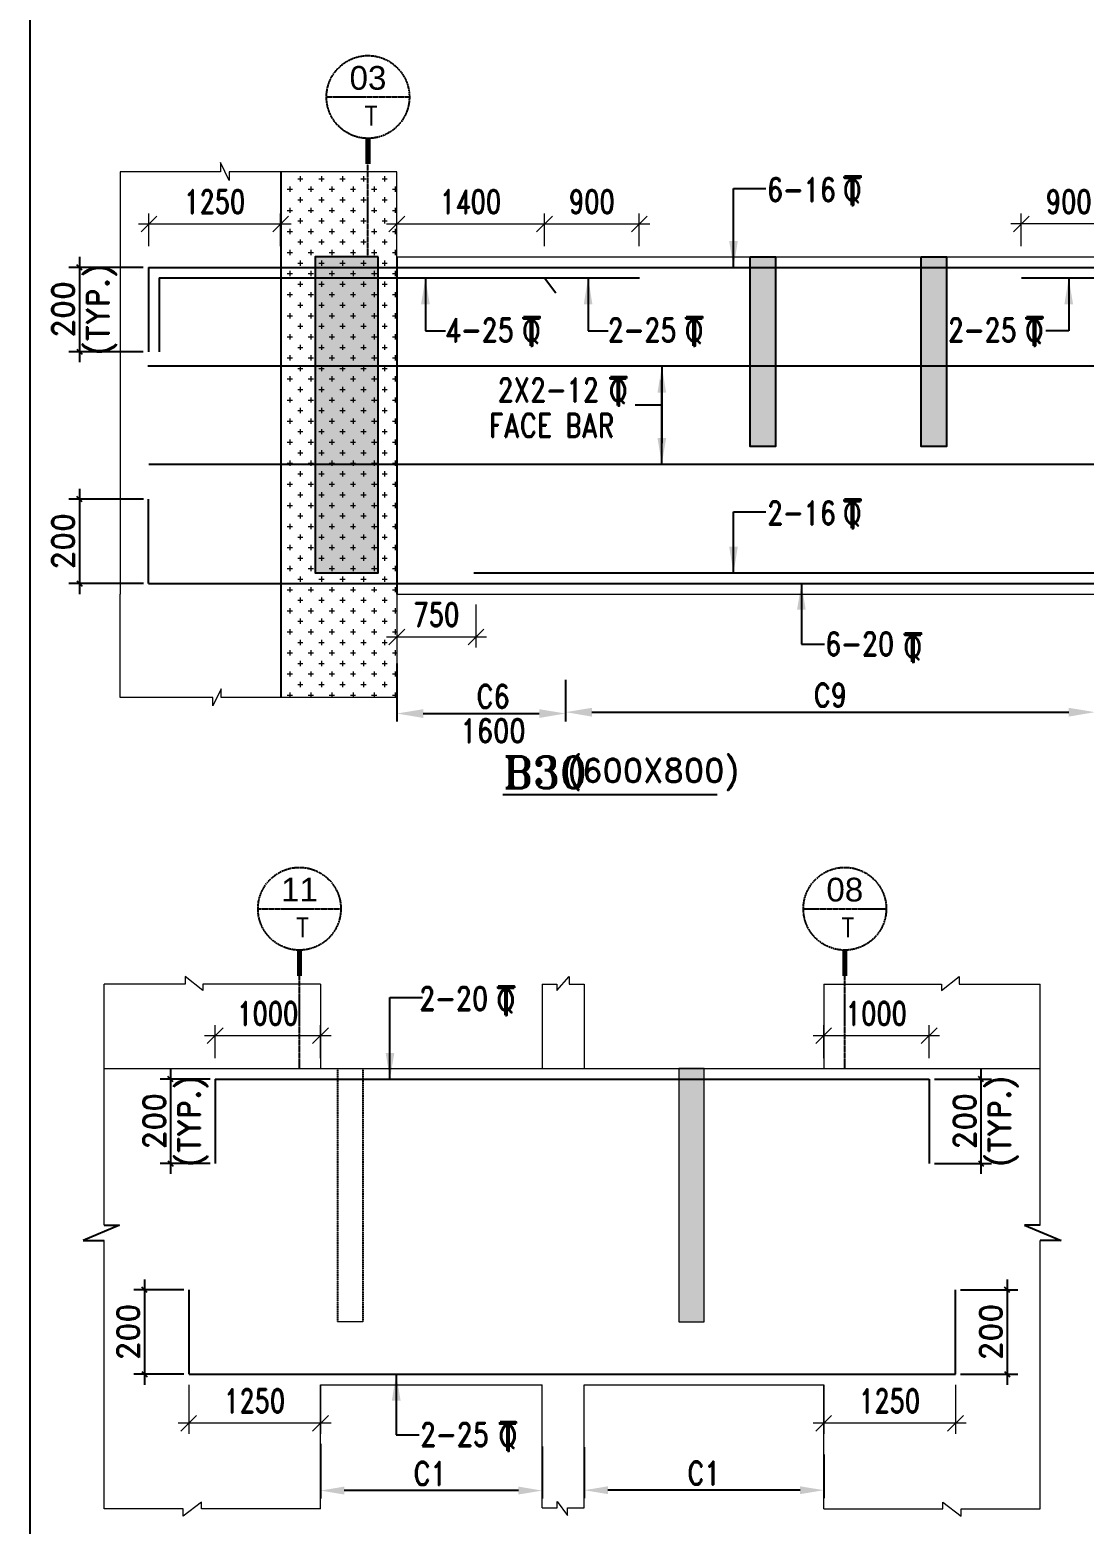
# Model space of a CAD drawing. Header units: millimetres. Extents: x 2061841 to 105821645, y -77612 to 48520811.
# Drawn here: x 2841199 to 2851202, y 7576 to 21757 of the extents above; entities that cross this region are included whole.
import ezdxf
from ezdxf.enums import TextEntityAlignment as Align

# ---------------------------------------------------------------- set-up
doc = ezdxf.new("R2010")
doc.units = ezdxf.units.MM
doc.header["$LTSCALE"] = 10
doc.header["$MEASUREMENT"] = 0
for name, pattern in [('BASEMENT COLUMN SETTING OUT-PART 2_R4$0$CENTER', [2, 1.25, -0.25, 0.25, -0.25]), ('CENTER', [2, 1.25, -0.25, 0.25, -0.25]), ('HIDDEN', [0.375, 0.25, -0.125])]:
    doc.linetypes.add(name, pattern=pattern)
for name, color, linetype in [('A-Grid-Tower', 8, 'CENTER'), ('BASEMENT COLUMN SETTING OUT-PART 2_R4$0$A-GRID-MAIN', 2, 'BASEMENT COLUMN SETTING OUT-PART 2_R4$0$CENTER'), ('BEAM', 4, 'Continuous'), ('BEAM HATCH', 252, 'Continuous'), ('BEAM STIRRUPS', 3, 'Continuous'), ('BORDER', 5, 'Continuous'), ('LEADER', 3, 'Continuous'), ('REIN', 1, 'Continuous'), ('S-BEAM', 4, 'Continuous'), ('S-DIM', 7, 'Continuous'), ('SHEET', 7, 'Continuous'), ('VIN_BEAM', 4, 'Continuous')]:
    doc.layers.add(name, color=color, linetype=linetype)
for name, color, linetype, lineweight in [('TEXT', 2, 'Continuous', 25), ('vin nonstrwall', 3, 'Continuous', 9), ('VIN_SLAB DIMENSION', 3, 'Continuous', 13)]:
    doc.layers.add(name, color=color, linetype=linetype, lineweight=lineweight)
doc.styles.add('200', font='romand.shx', dxfattribs={"width": 0.8, "height": 225})
doc.styles.add('BASEMENT COLUMN SETTING OUT-PART 2_R4$0$MAS-TXTL', font='arial.ttf', dxfattribs={"height": 200})
doc.styles.add('BASEMENT COLUMN SETTING OUT-PART 2_R4$0$MAS-TXTS', font='romans.shx', dxfattribs={"width": 0.8, "height": 180})
doc.styles.add('MAH', font='romand.shx', dxfattribs={"height": 210})
doc.styles.add('PK', font='romand.shx', dxfattribs={"width": 0.7, "height": 225})
doc.styles.add('PRP 100', font='romand.shx', dxfattribs={"width": 0.75})
doc.styles.add('RD', font='romand.shx', dxfattribs={"width": 0.9, "height": 225})
doc.styles.add('ROMAND', font='romand', dxfattribs={"height": 200})
doc.styles.add('RT', font='romant.shx', dxfattribs={"height": 250})
doc.dimstyles.new('dim', dxfattribs={"dimtxt": 225, "dimasz": 150, "dimexe": 100, "dimexo": 100, "dimgap": 100, "dimtad": 1, "dimdec": 0, "dimlfac": -1, "dimrnd": 5, "dimdsep": 46, "dimtxsty": 'PRP 100', "dimblk": 'OBLIQUE', "dimcen": 1.5, "dimdle": 100, "dimclrd": 3, "dimclre": 3, "dimclrt": 2, "dimadec": 0, "dimazin": 0, "dimtfac": 1, "dimtdec": 0, "dimtix": 1, "dimtmove": 0, "dimatfit": 3, "dimldrblk": 'OBLIQUE', "dimfxl": 200, "dimlwd": -1, "dimlwe": -1, "dimarcsym": 0})
doc.dimstyles.new('GR', dxfattribs={"dimtxt": 225, "dimasz": 100, "dimexe": 50, "dimexo": 50, "dimgap": 40, "dimtad": 1, "dimdec": 0, "dimzin": 0, "dimdsep": 46, "dimtxsty": 'RD', "dimblk1": 'OBLIQUE', "dimblk2": 'OBLIQUE', "dimsah": 1, "dimcen": 0, "dimdle": 100, "dimclrd": 3, "dimclre": 3, "dimclrt": 2, "dimadec": 0, "dimazin": 0, "dimtfac": 1, "dimtdec": 0, "dimtix": 1, "dimtmove": 0, "dimatfit": 3, "dimfxl": 1, "dimtolj": 1, "dimtzin": 0, "dimarcsym": 0})
doc.dimstyles.new('GR2', dxfattribs={"dimtxt": 225, "dimasz": 100, "dimexe": 75, "dimexo": 75, "dimgap": 50, "dimtad": 1, "dimdec": 0, "dimdsep": 46, "dimtxsty": '200', "dimblk1": 'OBLIQUE', "dimblk2": 'OBLIQUE', "dimsah": 1, "dimcen": 50, "dimdle": 75, "dimclrd": 3, "dimclre": 3, "dimclrt": 2, "dimadec": 0, "dimazin": 0, "dimtfac": 1, "dimtdec": 0, "dimtix": 1, "dimtmove": 0, "dimatfit": 3, "dimldrblk": 'OBLIQUE', "dimfxl": 1, "dimtolj": 1, "dimtzin": 0, "dimarcsym": 0})
doc.dimstyles.new('MA', dxfattribs={"dimtxt": 210, "dimasz": 50, "dimexe": 100, "dimexo": 50, "dimgap": 50, "dimtad": 1, "dimdec": 0, "dimzin": 0, "dimdsep": 46, "dimtxsty": 'MAH', "dimblk1": 'OBLIQUE', "dimblk2": 'OBLIQUE', "dimsah": 1, "dimcen": 0.09, "dimdle": 100, "dimclrd": 3, "dimclre": 3, "dimclrt": 2, "dimadec": 0, "dimazin": 0, "dimtfac": 1, "dimtdec": 0, "dimtix": 1, "dimtofl": 0, "dimtmove": 0, "dimatfit": 3, "dimldrblk": 'OBLIQUE', "dimfxl": 1, "dimtolj": 1, "dimtzin": 0, "dimarcsym": 0})

# ---------------------------------------------------------------- blocks, each defined once
blk = doc.blocks.new('_Oblique')
at = {"color": 0, "linetype": 'ByBlock', "lineweight": -2}
blk.add_line((-0.5, -0.5), (0.5, 0.5), dxfattribs=at)
blk = doc.blocks.new('*D1732')
at = {"layer": 'Defpoints', "color": 0, "transparency": 16777216}
for p in [(2846081, 19915), (2844681, 19603, 0), (2846081, 19603, 0)]:
    blk.add_point(p, dxfattribs=at)
at = {"layer": 'VIN_SLAB DIMENSION', "color": 3, "transparency": 16777216}
for p, q in [((2844681, 19703), (2844681, 20015)), ((2846081, 19703), (2846081, 20015)), ((2844581, 19915), (2846181, 19915))]:
    blk.add_line(p, q, dxfattribs=at)
at = {"layer": 'VIN_SLAB DIMENSION', "color": 3, "transparency": 16777216, "xscale": 150, "yscale": 150, "zscale": 150, "rotation": 180}
blk.add_blockref('_Oblique', (2844681, 19915), dxfattribs=at)
at = {"layer": 'VIN_SLAB DIMENSION', "color": 3, "transparency": 16777216, "xscale": 150, "yscale": 150, "zscale": 150}
blk.add_blockref('_Oblique', (2846081, 19915), dxfattribs=at)
at = {"layer": 'VIN_SLAB DIMENSION', "color": 2, "transparency": 16777216, "insert": (2845381, 20127), "char_height": 225, "attachment_point": 5, "style": 'PRP 100'}
blk.add_mtext('1400', dxfattribs=at)
blk = doc.blocks.new('OBLIQUE')
blk = doc.blocks.new('A$C33BE299A')
at = {"layer": 'SHEET', "color": 4, "style": 'ROMAND'}
for s, height, p in [('T', 170, (-16.2, 0)), ('Q', 125, (-14.4, 26.9))]:
    blk.add_text(s, height=height, dxfattribs=at).set_placement(p)
blk = doc.blocks.new('*D1733')
at = {"layer": 'Defpoints', "color": 0, "transparency": 16777216}
for p in [(2842958, 11799, 0), (2842534, 10999), (2842958, 10999, 0)]:
    blk.add_point(p, dxfattribs=at)
at = {"layer": 'S-DIM', "color": 3, "lineweight": -2, "transparency": 16777216}
for p, q in [((2842908, 11799), (2842434, 11799)), ((2842534, 11899), (2842534, 10899)), ((2842908, 10999), (2842434, 10999))]:
    blk.add_line(p, q, dxfattribs=at)
at = {"layer": 'S-DIM', "color": 3, "lineweight": -2, "transparency": 16777216, "xscale": 50, "yscale": 50, "zscale": 50}
for p, rotation in [((2842534, 11799), 90), ((2842534, 10999), 270)]:
    blk.add_blockref('_Oblique', p, dxfattribs=dict(at, rotation=rotation))
at = {"layer": 'S-DIM', "color": 2, "transparency": 16777216, "char_height": 210, "attachment_point": 5, "rotation": 90, "style": 'MAH'}
for s, insert in [('\\A1;(TYP.)', (2842744, 11399)), ('\\A1;200', (2842379, 11399))]:
    blk.add_mtext(s, dxfattribs=dict(at, insert=insert))
blk = doc.blocks.new('*D1734')
at = {"layer": 'Defpoints', "color": 0, "transparency": 16777216}
for p in [(2842710, 9799, 0), (2842286, 8999), (2842710, 8999, 0)]:
    blk.add_point(p, dxfattribs=at)
at = {"layer": 'S-DIM', "color": 3, "lineweight": -2, "transparency": 16777216}
for p, q in [((2842660, 9799), (2842186, 9799)), ((2842286, 9899), (2842286, 8899)), ((2842660, 8999), (2842186, 8999))]:
    blk.add_line(p, q, dxfattribs=at)
at = {"layer": 'S-DIM', "color": 3, "lineweight": -2, "transparency": 16777216, "xscale": 50, "yscale": 50, "zscale": 50}
for p, rotation in [((2842286, 9799), 90), ((2842286, 8999), 270)]:
    blk.add_blockref('_Oblique', p, dxfattribs=dict(at, rotation=rotation))
at = {"layer": 'S-DIM', "color": 2, "transparency": 16777216, "char_height": 210, "attachment_point": 5, "rotation": 90, "style": 'MAH'}
for s, insert in [('\\A1;200', (2842131, 9399)), ('\\A1;', (2842441, 9399))]:
    blk.add_mtext(s, dxfattribs=dict(at, insert=insert))
blk = doc.blocks.new('*D1735')
at = {"layer": 'BEAM STIRRUPS', "color": 3, "lineweight": -2, "ltscale": 0.25, "transparency": 16777216}
for p, q in [((2843956, 8337), (2843956, 7819)), ((2846059, 8312), (2846059, 7819)), ((2845834, 7894), (2844181, 7894))]:
    blk.add_line(p, q, dxfattribs=at)
at = {"layer": 'BEAM STIRRUPS', "color": 3, "linetype": 'Continuous', "ltscale": 0.25, "transparency": 16777216}
for points in [[(2844181, 7932), (2844181, 7857), (2843956, 7894)], [(2845834, 7932), (2845834, 7857), (2846059, 7894)]]:
    blk.add_solid(points, dxfattribs=at)
at = {"layer": 'Defpoints', "color": 0, "linetype": 'Continuous', "ltscale": 0.25, "transparency": 16777216}
for p in [(2843956, 8412, 0), (2846059, 8387, 0), (2843956, 7894)]:
    blk.add_point(p, dxfattribs=at)
at = {"layer": 'BEAM STIRRUPS', "color": 2, "linetype": 'Continuous', "ltscale": 0.25, "transparency": 16777216, "insert": (2844997, 8057), "char_height": 225, "attachment_point": 5, "rotation": 360, "style": '200'}
blk.add_mtext('\\A1;C1', dxfattribs=at)
blk = doc.blocks.new('*D1736')
at = {"layer": 'Defpoints', "color": 0, "transparency": 16777216}
for p in [(2849731, 11799, 0), (2849731, 10999, 0), (2850223, 10999)]:
    blk.add_point(p, dxfattribs=at)
at = {"layer": 'S-DIM', "color": 3, "lineweight": -2, "transparency": 16777216}
for p, q in [((2849781, 11799), (2850323, 11799)), ((2850223, 11899), (2850223, 10899)), ((2849781, 10999), (2850323, 10999))]:
    blk.add_line(p, q, dxfattribs=at)
at = {"layer": 'S-DIM', "color": 3, "lineweight": -2, "transparency": 16777216, "xscale": 50, "yscale": 50, "zscale": 50}
for p, rotation in [((2850223, 11799), 90), ((2850223, 10999), 270)]:
    blk.add_blockref('_Oblique', p, dxfattribs=dict(at, rotation=rotation))
at = {"layer": 'S-DIM', "color": 2, "transparency": 16777216, "char_height": 210, "attachment_point": 5, "rotation": 90, "style": 'MAH'}
for s, insert in [('\\A1;(TYP.)', (2850433, 11399)), ('\\A1;200', (2850068, 11399))]:
    blk.add_mtext(s, dxfattribs=dict(at, insert=insert))
blk = doc.blocks.new('*D1737')
at = {"layer": 'Defpoints', "color": 0, "transparency": 16777216}
for p in [(2849980, 9799, 0), (2849980, 8999, 0), (2850472, 8999)]:
    blk.add_point(p, dxfattribs=at)
at = {"layer": 'S-DIM', "color": 3, "lineweight": -2, "transparency": 16777216}
for p, q in [((2850030, 9799), (2850572, 9799)), ((2850472, 9899), (2850472, 8899)), ((2850030, 8999), (2850572, 8999))]:
    blk.add_line(p, q, dxfattribs=at)
at = {"layer": 'S-DIM', "color": 3, "lineweight": -2, "transparency": 16777216, "xscale": 50, "yscale": 50, "zscale": 50}
for p, rotation in [((2850472, 9799), 90), ((2850472, 8999), 270)]:
    blk.add_blockref('_Oblique', p, dxfattribs=dict(at, rotation=rotation))
at = {"layer": 'S-DIM', "color": 2, "transparency": 16777216, "char_height": 210, "attachment_point": 5, "rotation": 90, "style": 'MAH'}
for s, insert in [('\\A1;200', (2850317, 9399)), ('\\A1;', (2850627, 9399))]:
    blk.add_mtext(s, dxfattribs=dict(at, insert=insert))
blk = doc.blocks.new('*D1738')
at = {"layer": 'BEAM STIRRUPS', "color": 3, "lineweight": -2, "ltscale": 0.25, "transparency": 16777216}
for p, q in [((2846459, 8307), (2846459, 7823)), ((2848731, 8236), (2848731, 7823)), ((2848506, 7898), (2846684, 7898))]:
    blk.add_line(p, q, dxfattribs=at)
at = {"layer": 'BEAM STIRRUPS', "color": 3, "linetype": 'Continuous', "ltscale": 0.25, "transparency": 16777216}
for points in [[(2846684, 7935), (2846684, 7860), (2846459, 7898)], [(2848506, 7935), (2848506, 7860), (2848731, 7898)]]:
    blk.add_solid(points, dxfattribs=at)
at = {"layer": 'Defpoints', "color": 0, "linetype": 'Continuous', "ltscale": 0.25, "transparency": 16777216}
for p in [(2846459, 8382, 0), (2848731, 8311, 0), (2846459, 7898)]:
    blk.add_point(p, dxfattribs=at)
at = {"layer": 'BEAM STIRRUPS', "color": 2, "linetype": 'Continuous', "ltscale": 0.25, "transparency": 16777216, "insert": (2847595, 8060), "char_height": 225, "attachment_point": 5, "rotation": 360, "style": '200'}
blk.add_mtext('\\A1;C1', dxfattribs=at)
blk = doc.blocks.new('*D1674')
at = {"layer": 'Defpoints', "color": 0, "transparency": 16777216}
for p in [(2842324, 19503, 0), (2841668, 18703), (2842324, 18703, 0)]:
    blk.add_point(p, dxfattribs=at)
at = {"layer": 'S-DIM', "color": 3, "lineweight": -2, "transparency": 16777216}
for p, q in [((2841668, 19603), (2841668, 18603)), ((2842274, 19503), (2841568, 19503)), ((2842274, 18703), (2841568, 18703))]:
    blk.add_line(p, q, dxfattribs=at)
at = {"layer": 'S-DIM', "color": 3, "lineweight": -2, "transparency": 16777216, "xscale": 50, "yscale": 50, "zscale": 50}
for p, rotation in [((2841668, 19503), 90), ((2841668, 18703), 270)]:
    blk.add_blockref('_Oblique', p, dxfattribs=dict(at, rotation=rotation))
at = {"layer": 'S-DIM', "color": 2, "transparency": 16777216, "char_height": 210, "attachment_point": 5, "rotation": 90, "style": 'MAH'}
for s, insert in [('\\A1;(TYP.)', (2841878, 19103)), ('\\A1;200', (2841513, 19103))]:
    blk.add_mtext(s, dxfattribs=dict(at, insert=insert))
blk = doc.blocks.new('*D1675')
at = {"layer": 'Defpoints', "color": 0, "transparency": 16777216}
for p in [(2842325, 17303, 0), (2841668, 16503), (2842325, 16503, 0)]:
    blk.add_point(p, dxfattribs=at)
at = {"layer": 'S-DIM', "color": 3, "lineweight": -2, "transparency": 16777216}
for p, q in [((2842275, 17303), (2841568, 17303)), ((2841668, 17403), (2841668, 16403)), ((2842275, 16503), (2841568, 16503))]:
    blk.add_line(p, q, dxfattribs=at)
at = {"layer": 'S-DIM', "color": 3, "lineweight": -2, "transparency": 16777216, "xscale": 50, "yscale": 50, "zscale": 50}
for p, rotation in [((2841668, 17303), 90), ((2841668, 16503), 270)]:
    blk.add_blockref('_Oblique', p, dxfattribs=dict(at, rotation=rotation))
at = {"layer": 'S-DIM', "color": 2, "transparency": 16777216, "char_height": 210, "attachment_point": 5, "rotation": 90, "style": 'MAH'}
for s, insert in [('\\A1;200', (2841513, 16903)), ('\\A1;', (2841823, 16903))]:
    blk.add_mtext(s, dxfattribs=dict(at, insert=insert))
blk = doc.blocks.new('*D1676')
at = {"layer": 'Defpoints', "color": 0, "transparency": 16777216}
for p in [(2846981, 19915), (2846081, 19603, 52), (2846981, 19603, 52)]:
    blk.add_point(p, dxfattribs=at)
at = {"layer": 'VIN_SLAB DIMENSION', "color": 3, "transparency": 16777216}
for p, q in [((2846081, 19703), (2846081, 20015)), ((2846981, 19703), (2846981, 20015)), ((2845981, 19915), (2847081, 19915))]:
    blk.add_line(p, q, dxfattribs=at)
at = {"layer": 'VIN_SLAB DIMENSION', "color": 3, "transparency": 16777216, "xscale": 150, "yscale": 150, "zscale": 150, "rotation": 180}
blk.add_blockref('_Oblique', (2846081, 19915), dxfattribs=at)
at = {"layer": 'VIN_SLAB DIMENSION', "color": 3, "transparency": 16777216, "xscale": 150, "yscale": 150, "zscale": 150}
blk.add_blockref('_Oblique', (2846981, 19915), dxfattribs=at)
at = {"layer": 'VIN_SLAB DIMENSION', "color": 2, "transparency": 16777216, "insert": (2846531, 20127), "char_height": 225, "attachment_point": 5, "style": 'PRP 100'}
blk.add_mtext('900', dxfattribs=at)
blk = doc.blocks.new('*D1626')
at = {"layer": 'Defpoints', "color": 0, "transparency": 16777216}
for p in [(2850606, 19915), (2850606, 19603, 52), (2851506, 19603, 52)]:
    blk.add_point(p, dxfattribs=at)
at = {"layer": 'VIN_SLAB DIMENSION', "color": 3, "transparency": 16777216}
for p, q in [((2850606, 19703), (2850606, 20015)), ((2851506, 19703), (2851506, 20015)), ((2851606, 19915), (2850506, 19915))]:
    blk.add_line(p, q, dxfattribs=at)
at = {"layer": 'VIN_SLAB DIMENSION', "color": 3, "transparency": 16777216, "xscale": 150, "yscale": 150, "zscale": 150, "rotation": 180}
blk.add_blockref('_Oblique', (2850606, 19915), dxfattribs=at)
at = {"layer": 'VIN_SLAB DIMENSION', "color": 3, "transparency": 16777216, "xscale": 150, "yscale": 150, "zscale": 150}
blk.add_blockref('_Oblique', (2851506, 19915), dxfattribs=at)
at = {"layer": 'VIN_SLAB DIMENSION', "color": 2, "transparency": 16777216, "insert": (2851056, 20127), "char_height": 225, "attachment_point": 5, "style": 'PRP 100'}
blk.add_mtext('900', dxfattribs=at)
blk = doc.blocks.new('*D1640')
at = {"layer": 'Defpoints', "color": 0, "transparency": 16777216}
for p in [(2844681, 16403), (2845431, 16403), (2845431, 15996)]:
    blk.add_point(p, dxfattribs=at)
at = {"layer": 'VIN_SLAB DIMENSION', "color": 3, "transparency": 16777216}
for p, q in [((2844681, 16303), (2844681, 15896)), ((2845431, 16303), (2845431, 15896)), ((2844581, 15996), (2845531, 15996))]:
    blk.add_line(p, q, dxfattribs=at)
at = {"layer": 'VIN_SLAB DIMENSION', "color": 3, "transparency": 16777216, "xscale": 150, "yscale": 150, "zscale": 150, "rotation": 180}
blk.add_blockref('_Oblique', (2844681, 15996), dxfattribs=at)
at = {"layer": 'VIN_SLAB DIMENSION', "color": 3, "transparency": 16777216, "xscale": 150, "yscale": 150, "zscale": 150}
blk.add_blockref('_Oblique', (2845431, 15996), dxfattribs=at)
at = {"layer": 'VIN_SLAB DIMENSION', "color": 2, "transparency": 16777216, "insert": (2845056, 16208), "char_height": 225, "attachment_point": 5, "style": 'PRP 100'}
blk.add_mtext('750', dxfattribs=at)
blk = doc.blocks.new('*D1642')
at = {"layer": 'BEAM', "color": 3, "lineweight": -2, "transparency": 16777216}
for p, q in [((2844681, 15743), (2844681, 15194)), ((2846281, 15588), (2846281, 15194)), ((2844931, 15269), (2846031, 15269))]:
    blk.add_line(p, q, dxfattribs=at)
at = {"layer": 'BEAM', "color": 3, "transparency": 16777216}
for points in [[(2844931, 15310), (2844931, 15227), (2844681, 15269)], [(2846031, 15310), (2846031, 15227), (2846281, 15269)]]:
    blk.add_solid(points, dxfattribs=at)
at = {"layer": 'Defpoints', "color": 0, "transparency": 16777216}
for p in [(2844681, 15818, 0), (2846281, 15663, 0), (2846281, 15269)]:
    blk.add_point(p, dxfattribs=at)
at = {"layer": 'BEAM', "color": 2, "transparency": 16777216, "char_height": 225, "attachment_point": 5, "style": '200'}
for s, insert in [('\\A1;C6', (2845594, 15431)), ('\\A1;1600', (2845594, 15106))]:
    blk.add_mtext(s, dxfattribs=dict(at, insert=insert))
blk = doc.blocks.new('*D1644')
at = {"layer": 'BEAM', "color": 3, "lineweight": -2, "transparency": 16777216}
for p, q in [((2846281, 15513), (2846281, 15207)), ((2851306, 15588), (2851306, 15207)), ((2846531, 15282), (2851056, 15282))]:
    blk.add_line(p, q, dxfattribs=at)
at = {"layer": 'BEAM', "color": 3, "transparency": 16777216}
for points in [[(2846531, 15323), (2846531, 15240), (2846281, 15282)], [(2851056, 15323), (2851056, 15240), (2851306, 15282)]]:
    blk.add_solid(points, dxfattribs=at)
at = {"layer": 'Defpoints', "color": 0, "transparency": 16777216}
for p in [(2851306, 15663, 14), (2846281, 15588), (2851306, 15282)]:
    blk.add_point(p, dxfattribs=at)
at = {"layer": 'BEAM', "color": 2, "transparency": 16777216, "insert": (2848794, 15444), "char_height": 225, "attachment_point": 5, "style": '200'}
blk.add_mtext('\\A1;C9', dxfattribs=at)
blk = doc.blocks.new('*D1624')
at = {"layer": 'Defpoints', "color": 0, "transparency": 16777216}
for p in [(2843578, 19915), (2842328, 19603, 52), (2843578, 19603, 52)]:
    blk.add_point(p, dxfattribs=at)
at = {"layer": 'VIN_SLAB DIMENSION', "color": 3, "transparency": 16777216}
for p, q in [((2842328, 19703), (2842328, 20015)), ((2843578, 19703), (2843578, 20015)), ((2842228, 19915), (2843678, 19915))]:
    blk.add_line(p, q, dxfattribs=at)
at = {"layer": 'VIN_SLAB DIMENSION', "color": 3, "transparency": 16777216, "xscale": 150, "yscale": 150, "zscale": 150, "rotation": 180}
blk.add_blockref('_Oblique', (2842328, 19915), dxfattribs=at)
at = {"layer": 'VIN_SLAB DIMENSION', "color": 3, "transparency": 16777216, "xscale": 150, "yscale": 150, "zscale": 150}
blk.add_blockref('_Oblique', (2843578, 19915), dxfattribs=at)
at = {"layer": 'VIN_SLAB DIMENSION', "color": 2, "transparency": 16777216, "insert": (2842953, 20127), "char_height": 225, "attachment_point": 5, "style": 'PRP 100'}
blk.add_mtext('1250', dxfattribs=at)
blk = doc.blocks.new('BASEMENT COLUMN SETTING OUT-PART 2_R4$0$GRID TARGET1')
blk.add_wipeout([(393, -655), (392, -641), (392, -628), (390, -614), (389, -600), (387, -587), (384, -573), (381, -560), (377, -547), (373, -534), (369, -521), (364, -508), (359, -495), (353, -483), (347, -471), (340, -459), (333, -447), (325, -435), (318, -424), (309, -413), (301, -403), (292, -392), (282, -382), (273, -373), (263, -363), (252, -354), (242, -346), (231, -337), (220, -330), (208, -322), (196, -315), (184, -308), (172, -302), (160, -296), (147, -291), (134, -286), (121, -282), (108, -278), (95, -274), (82, -271), (68, -268), (55, -266), (41, -265), (27, -263), (14, -263), (0, -262), (-14, -263), (-27, -263), (-41, -265), (-55, -266), (-68, -268), (-82, -271), (-95, -274), (-108, -278), (-121, -282), (-134, -286), (-147, -291), (-160, -296), (-172, -302), (-184, -308), (-196, -315), (-208, -322), (-220, -330), (-231, -337), (-242, -346), (-252, -354), (-263, -363), (-273, -373), (-282, -382), (-292, -392), (-301, -403), (-309, -413), (-318, -424), (-325, -435), (-333, -447), (-340, -459), (-347, -471), (-353, -483), (-359, -495), (-364, -508), (-369, -521), (-373, -534), (-377, -547), (-381, -560), (-384, -573), (-387, -587), (-389, -600), (-390, -614), (-392, -628), (-392, -641), (-393, -655), (-392, -669), (-392, -682), (-390, -696), (-389, -710), (-387, -723), (-384, -737), (-381, -750), (-377, -763), (-373, -776), (-369, -789), (-364, -802), (-359, -815), (-353, -827), (-347, -839), (-340, -851), (-333, -863), (-325, -875), (-318, -886), (-309, -897), (-301, -907), (-292, -918), (-282, -928), (-273, -937), (-263, -947), (-252, -956), (-242, -964), (-231, -973), (-220, -981), (-208, -988), (-196, -995), (-184, -1002), (-172, -1008), (-160, -1014), (-147, -1019), (-134, -1024), (-121, -1028), (-108, -1032), (-95, -1036), (-82, -1039), (-68, -1042), (-55, -1044), (-41, -1046), (-27, -1047), (-14, -1047), (0, -1048), (14, -1047), (27, -1047), (41, -1046), (55, -1044), (68, -1042), (82, -1039), (95, -1036), (108, -1032), (121, -1028), (134, -1024), (147, -1019), (160, -1014), (172, -1008), (184, -1002), (196, -995), (208, -988), (220, -981), (231, -973), (242, -964), (252, -956), (263, -947), (273, -937), (282, -928), (292, -918), (301, -907), (309, -897), (318, -886), (325, -875), (333, -863), (340, -851), (347, -839), (353, -827), (359, -815), (364, -802), (369, -789), (373, -776), (377, -763), (381, -750), (384, -737), (387, -723), (389, -710), (390, -696), (392, -682), (392, -669)])
blk.add_line((-393, -655), (393, -655))
at = {"const_width": 48.8}
blk.add_lwpolyline([(0, -1048), (0, -1292)], dxfattribs=at)
blk.add_circle((0, -655), 393)
for tag, height, style, p in [('AS', 225, 'BASEMENT COLUMN SETTING OUT-PART 2_R4$0$MAS-TXTL', (0, -586)), ('REF', 180, 'BASEMENT COLUMN SETTING OUT-PART 2_R4$0$MAS-TXTS', (29, -925))]:
    blk.add_attdef(tag, text='', height=height, dxfattribs=dict(style=style)).set_placement(p, align=Align.CENTER)
blk = doc.blocks.new('*D1125')
at = {"layer": 'Defpoints', "color": 0, "transparency": 16777216}
for p in [(2842956, 12211), (2842956, 11899, 52), (2843956, 11899, 52)]:
    blk.add_point(p, dxfattribs=at)
at = {"layer": 'VIN_SLAB DIMENSION', "color": 3, "transparency": 16777216}
for p, q in [((2844056, 12211), (2842856, 12211)), ((2842956, 11999), (2842956, 12311)), ((2843956, 11999), (2843956, 12311))]:
    blk.add_line(p, q, dxfattribs=at)
at = {"layer": 'VIN_SLAB DIMENSION', "color": 3, "transparency": 16777216, "xscale": 150, "yscale": 150, "zscale": 150, "rotation": 180}
blk.add_blockref('_Oblique', (2842956, 12211), dxfattribs=at)
at = {"layer": 'VIN_SLAB DIMENSION', "color": 3, "transparency": 16777216, "xscale": 150, "yscale": 150, "zscale": 150}
blk.add_blockref('_Oblique', (2843956, 12211), dxfattribs=at)
at = {"layer": 'VIN_SLAB DIMENSION', "color": 2, "transparency": 16777216, "insert": (2843456, 12423), "char_height": 225, "attachment_point": 5, "style": 'PRP 100'}
blk.add_mtext('1000', dxfattribs=at)
blk = doc.blocks.new('*D1126')
at = {"layer": 'Defpoints', "color": 0, "transparency": 16777216}
for p in [(2848731, 12211), (2848731, 11899, 52), (2849731, 11899, 52)]:
    blk.add_point(p, dxfattribs=at)
at = {"layer": 'VIN_SLAB DIMENSION', "color": 3, "transparency": 16777216}
for p, q in [((2849831, 12211), (2848631, 12211)), ((2848731, 11999), (2848731, 12311)), ((2849731, 11999), (2849731, 12311))]:
    blk.add_line(p, q, dxfattribs=at)
at = {"layer": 'VIN_SLAB DIMENSION', "color": 3, "transparency": 16777216, "xscale": 150, "yscale": 150, "zscale": 150, "rotation": 180}
blk.add_blockref('_Oblique', (2848731, 12211), dxfattribs=at)
at = {"layer": 'VIN_SLAB DIMENSION', "color": 3, "transparency": 16777216, "xscale": 150, "yscale": 150, "zscale": 150}
blk.add_blockref('_Oblique', (2849731, 12211), dxfattribs=at)
at = {"layer": 'VIN_SLAB DIMENSION', "color": 2, "transparency": 16777216, "insert": (2849231, 12423), "char_height": 225, "attachment_point": 5, "style": 'PRP 100'}
blk.add_mtext('1000', dxfattribs=at)
blk = doc.blocks.new('*D1127')
at = {"layer": 'Defpoints', "color": 0, "transparency": 16777216}
for p in [(2842706, 8999, 52), (2843956, 8999, 52), (2842706, 8533)]:
    blk.add_point(p, dxfattribs=at)
at = {"layer": 'VIN_SLAB DIMENSION', "color": 3, "transparency": 16777216}
for p, q in [((2842706, 8899), (2842706, 8433)), ((2843956, 8899), (2843956, 8433)), ((2844056, 8533), (2842606, 8533))]:
    blk.add_line(p, q, dxfattribs=at)
at = {"layer": 'VIN_SLAB DIMENSION', "color": 3, "transparency": 16777216, "xscale": 150, "yscale": 150, "zscale": 150, "rotation": 180}
blk.add_blockref('_Oblique', (2842706, 8533), dxfattribs=at)
at = {"layer": 'VIN_SLAB DIMENSION', "color": 3, "transparency": 16777216, "xscale": 150, "yscale": 150, "zscale": 150}
blk.add_blockref('_Oblique', (2843956, 8533), dxfattribs=at)
at = {"layer": 'VIN_SLAB DIMENSION', "color": 2, "transparency": 16777216, "insert": (2843331, 8746), "char_height": 225, "attachment_point": 5, "style": 'PRP 100'}
blk.add_mtext('1250', dxfattribs=at)
blk = doc.blocks.new('*D1128')
at = {"layer": 'Defpoints', "color": 0, "transparency": 16777216}
for p in [(2848731, 8999, 52), (2849981, 8999, 52), (2848731, 8533)]:
    blk.add_point(p, dxfattribs=at)
at = {"layer": 'VIN_SLAB DIMENSION', "color": 3, "transparency": 16777216}
for p, q in [((2848731, 8899), (2848731, 8433)), ((2849981, 8899), (2849981, 8433)), ((2850081, 8533), (2848631, 8533))]:
    blk.add_line(p, q, dxfattribs=at)
at = {"layer": 'VIN_SLAB DIMENSION', "color": 3, "transparency": 16777216, "xscale": 150, "yscale": 150, "zscale": 150, "rotation": 180}
blk.add_blockref('_Oblique', (2848731, 8533), dxfattribs=at)
at = {"layer": 'VIN_SLAB DIMENSION', "color": 3, "transparency": 16777216, "xscale": 150, "yscale": 150, "zscale": 150}
blk.add_blockref('_Oblique', (2849981, 8533), dxfattribs=at)
at = {"layer": 'VIN_SLAB DIMENSION', "color": 2, "transparency": 16777216, "insert": (2849356, 8746), "char_height": 225, "attachment_point": 5, "style": 'PRP 100'}
blk.add_mtext('1250', dxfattribs=at)

msp = doc.modelspace()

# ---------------------------------------------------------------- hatches: boundary and pattern name
at = {"layer": 'BEAM HATCH'}
for points in [[(2844504.7, 19603.1), (2843904.7, 19603.1), (2843904.7, 16603.1), (2844504.7, 16603.1)], [(2848031.5, 19603.1), (2848272.6, 19603.1), (2848272.6, 17803.1), (2848031.5, 17803.1)], [(2849656.4, 19603.1), (2849897.5, 19603.1), (2849897.5, 17803.1), (2849656.4, 17803.1)], [(2847596.1, 11899), (2847356.1, 11899), (2847356.1, 9496), (2847596.1, 9496)]]:
    msp.add_hatch(color=252, dxfattribs=at).paths.add_polyline_path(points)
at = {"layer": 'vin nonstrwall'}
h = msp.add_hatch(dxfattribs=at)
h.set_pattern_fill('CROSS', color=6, scale=400, angle=270)
h.set_pattern_definition([(270, (397964.58, 101169.19), (100, -100), [50, -150]), (360, (397939.58, 101144.19), (100, 100), [50, -150])])
h.paths.add_polyline_path([(2843578.1, 20409.3), (2844681.4, 20409.3), (2844681.4, 15420.2), (2843578.1, 15420.2)])

# ---------------------------------------------------------------- linework, layer by layer
at = {"layer": 'A-Grid-Tower', "color": 6}
for p, q in [((2844406.4, 19603.1, 58.4), (2844406.4, 20483.5, 58.4)), ((2843756.1, 11899, 0), (2843756.1, 12779.4, 0)), ((2848931.1, 11899, 0), (2848931.1, 12779.4, 0))]:
    msp.add_line(p, q, dxfattribs=at)
at = {"layer": 'BEAM', "lineweight": 13}
for p, q in [((2843007.8, 20499.1, 51.6), (2843007.8, 20409.3, 51.6)), ((2843089, 20326.6, 51.6), (2843007.8, 20499.1, 51.6)), ((2842056.4, 20409.3, 51.6), (2842056.4, 19603.1, 51.6)), ((2843007.8, 20409.3, 51.6), (2842056.4, 20409.3, 103.1)), ((2843089, 20409.3, 51.6), (2843089, 20326.6, 51.6)), ((2844681.4, 20409.3, 481.6), (2843089, 20409.3, 51.6)), ((2844681.4, 19603.1, 103.1), (2844681.4, 20409.3, 103.1)), ((2842056.4, 19603.1, 103.1), (2842056.4, 16403.1, 51.6)), ((2844681.4, 19603.1, 103.1), (2853231.5, 19603.1, 154.7)), ((2842056.4, 15420.2, 51.6), (2842056.4, 16403.1, 51.6)), ((2844681.4, 16403.1, 103.1), (2853356.5, 16403.1, 103.1)), ((2844681.4, 16403.1, 103.1), (2844681.4, 15420.2, 103.1)), ((2843013.1, 15504.2, 51.6), (2842934.6, 15342, 51.6)), ((2843013.1, 15420.2, 51.6), (2843013.1, 15504.2, 51.6)), ((2842934.6, 15420.2, 51.6), (2842056.4, 15420.2, 103.1)), ((2842934.6, 15342, 51.6), (2842934.6, 15420.2, 51.6)), ((2844681.4, 15420.2, 525.8), (2843013.1, 15420.2, 51.6)), ((2842671.6, 12772.1, 0), (2842671.6, 12701.5, 0)), ((2842838.9, 12640.6, 0), (2842671.6, 12772.1, 0)), ((2846199.7, 12640.6, -0.1), (2846315.6, 12772.1, -0.1)), ((2846315.6, 12772.1, -0.1), (2846315.6, 12701.5, -0.1)), ((2849848.4, 12640.6, 0), (2850015.7, 12772.1, 0)), ((2850015.7, 12772.1, 0), (2850015.7, 12701.5, 0)), ((2842671.6, 12701.5, 0), (2841901.8, 12701.5, 7466.8)), ((2841901.8, 10412.1, 0), (2841901.8, 12701.5, 0)), ((2842838.9, 12701.5, 0), (2842838.9, 12640.6, 0)), ((2843956.1, 12701.5, 0), (2842838.9, 12701.5, 0)), ((2843956.1, 12701.5, 0), (2843956.1, 11899, 0)), ((2846058.6, 12701.5, 0.1), (2846058.6, 11899, 0)), ((2846058.6, 12701.5, -0.1), (2846199.7, 12701.5, -0.1)), ((2846199.7, 12701.5, -0.1), (2846199.7, 12640.6, -0.1)), ((2846315.6, 12701.5, -0.1), (2846458.5, 12701.5, 948.5)), ((2846458.5, 12701.5, 0.1), (2846458.5, 11899, 0)), ((2848731.1, 12701.5, 0), (2848731.1, 11899, 0)), ((2848731.1, 12701.5, 0), (2849848.4, 12701.5, 0)), ((2849848.4, 12701.5, 0), (2849848.4, 12640.6, 0)), ((2850015.7, 12701.5, 0), (2850785.5, 12701.5, 7466.8)), ((2850785.5, 10412.1, 0), (2850785.5, 12701.5, 0)), ((2841901.8, 11899, 0), (2850785.5, 11899, 0)), ((2841901.8, 7722.3, 7466.8), (2841901.8, 10269.1, 0)), ((2850785.5, 7722.3, 7466.8), (2850785.5, 10269.1, 0)), ((2844117.2, 9499, 0), (2844357.2, 9499, 0)), ((2843956.1, 8899, 0), (2846058.6, 8899, 0)), ((2843956.1, 7722.3, 0), (2843956.1, 8899, 0)), ((2846058.6, 7729.5, 0.1), (2846058.6, 8899, 0)), ((2846458.5, 8899, 0), (2848731.1, 8899, 0)), ((2846458.5, 7729.5, 0.1), (2846458.5, 8899, 0)), ((2848731.1, 7722.3, 0), (2848731.1, 8899, 0)), ((2842652.8, 7722.3, 0), (2841901.8, 7722.3, 7466.8)), ((2842826.3, 7783.3, 0), (2842652.8, 7651.7, 0)), ((2842652.8, 7651.7, 0), (2842652.8, 7722.3, 0)), ((2842826.3, 7722.3, 0), (2842826.3, 7783.3, 0)), ((2843956.1, 7722.3, 0), (2842826.3, 7722.3, 0)), ((2846058.6, 7729.5, -0.1), (2846203.2, 7729.5, -0.1)), ((2846203.2, 7729.5, -0.1), (2846203.2, 7790.5, -0.1)), ((2846203.2, 7790.5, -0.1), (2846299.2, 7658.9, -0.1)), ((2846299.2, 7729.5, -0.1), (2846458.5, 7729.5, 948.5)), ((2846299.2, 7658.9, -0.1), (2846299.2, 7729.5, -0.1)), ((2848731.1, 7722.3, 0), (2849861, 7722.3, 0)), ((2849861, 7722.3, 0), (2849861, 7783.3, 0)), ((2849861, 7783.3, 0), (2850034.4, 7651.7, 0)), ((2850034.4, 7722.3, 0), (2850785.5, 7722.3, 7466.8)), ((2850034.4, 7651.7, 0), (2850034.4, 7722.3, 0))]:
    msp.add_line(p, q, dxfattribs=at)
at = {"layer": 'BEAM'}
for p, q in [((2843578.1, 20409.3, 51.6), (2843578.1, 15420.2, 51.6)), ((2844681.4, 19603.1, 51.6), (2844681.4, 16403.1, 51.6)), ((2842049.8, 10412.1, 0), (2841704.1, 10269.1, 0)), ((2841901.8, 10412.1, 0), (2842049.8, 10412.1, 0)), ((2850785.5, 10412.1, 0), (2850637.5, 10412.1, 0)), ((2850637.5, 10412.1, 0), (2850983.2, 10269.1, 0)), ((2841704.1, 10269.1, 0), (2841901.8, 10269.1, 0)), ((2850983.2, 10269.1, 0), (2850785.5, 10269.1, 0))]:
    msp.add_line(p, q, dxfattribs=at)
at = {"layer": 'BEAM', "lineweight": 13, "elevation": 0}
msp.add_lwpolyline([(2847596.1, 11899), (2847356.1, 11899), (2847356.1, 9496), (2847596.1, 9496)], close=True, dxfattribs=at)
at = {"layer": 'BORDER'}
msp.add_lwpolyline([(2841198.6, -702.5), (2931198.6, -702.5), (2931198.6, 59297.5), (2841198.6, 59297.5)], close=True, dxfattribs=at)
at = {"layer": 'LEADER', "color": 3}
msp.add_line((2847194.8, 18196.4, 103.1), (2846940.6, 18196.4, 103.1), dxfattribs=at)
at = {"layer": 'REIN'}
for p, q in [((2842324.4, 19503.1, 103.1), (2847821.2, 19503.1, 103.1)), ((2842324.4, 19503.1, 103.1), (2842324.4, 18703.1, 103.1)), ((2847821.2, 19503.1, 103.1), (2853255.8, 19503.1, 103.1)), ((2842424.4, 19403.1, 103.1), (2846982.1, 19403.1, 103.1)), ((2842424.4, 19403.1, 103.1), (2842424.4, 18703.1, 103.1)), ((2846082.5, 19403.1, 103.1), (2846189.3, 19261.6, 103.1)), ((2850608.4, 19403.1, 154.7), (2853105.7, 19403.1, 103.1)), ((2842317, 18569.7, 51.6), (2853205.7, 18569.7, 103.1)), ((2842327.1, 17636.4, 57.1), (2853181.2, 17636.4, 103.1)), ((2842324.6, 16503.1, 57.1), (2842324.6, 17303.1, 57.1)), ((2845410.8, 16603.1, 57.1), (2852188.9, 16603.1, 103.1)), ((2842324.6, 16503.1, 57.1), (2853181.2, 16503.1, 103.1)), ((2842957.6, 11799, 0), (2849731.5, 11799, 0)), ((2842957.6, 11799, 0), (2842957.6, 10999, 0)), ((2849731.5, 11799, 0), (2849731.5, 10999, 0)), ((2842709.5, 8999, 0), (2842709.5, 9799, 0)), ((2849980.2, 8999, 0), (2849980.2, 9799, 0)), ((2842709.5, 8999, 0), (2849980.2, 8999, 0))]:
    msp.add_line(p, q, dxfattribs=at)
at = {"layer": 'S-BEAM', "linetype": 'HIDDEN'}
for p, q in [((2844117.2, 11899, 0), (2844117.2, 9499, 0)), ((2844357.2, 11899, 0), (2844357.2, 9499, 0))]:
    msp.add_line(p, q, dxfattribs=at)
at = {"layer": 'VIN_BEAM', "elevation": 103.1}
for points in [[(2844504.7, 19603.1), (2843904.7, 19603.1), (2843904.7, 16603.1), (2844504.7, 16603.1)], [(2848031.5, 19603.1), (2848272.6, 19603.1), (2848272.6, 17803.1), (2848031.5, 17803.1)], [(2849656.4, 19603.1), (2849897.5, 19603.1), (2849897.5, 17803.1), (2849656.4, 17803.1)]]:
    msp.add_lwpolyline(points, close=True, dxfattribs=at)

# ---------------------------------------------------------------- block references
at = {"layer": 'TEXT', "color": 1, "xscale": 1.600000001490116, "yscale": 1.600000001490116, "zscale": 1.600000001490116}
for p in [(2848931, 20094.9, 243761.4), (2845885.5, 18759.7, 243761.4), (2847429.1, 18760.1, 243761.4), (2850657.2, 18760.1, 243761.4), (2846709, 18190.8, 243761.4), (2848931, 17026.8, 243761.4), (2849504, 15758, 243761.4), (2845643.4, 12407.7, 243658.3), (2845661.9, 8271.3, 243658.3)]:
    msp.add_blockref('A$C33BE299A', p, dxfattribs=at)

# ---------------------------------------------------------------- texts
at = {"layer": 'TEXT', "color": 2, "style": 'PK', "width": 0.8}
for s, p in [('6-16', (2848192.2, 20128.3, 103)), ('4-25', (2845136.3, 18795.7, 103.2)), ('2-25', (2846679.9, 18796.1, 103.2)), ('2-25', (2849908, 18796.1, 103.2)), ('2X2-12', (2845634.8, 18227.4, 103.2)), ('FACE BAR', (2845554.8, 17891.2, 103.2)), ('2-16', (2848192.2, 17060.2, 103)), ('2-20', (2844891.9, 12451.2, -0.2))]:
    msp.add_text(s, height=225, dxfattribs=at).set_placement(p)
for s, p in [('6-20', (2848743.9, 15817.5, 103.1)), ('2-25', (2844899.6, 8313.4, 0))]:
    msp.add_text(s, height=225, rotation=0, dxfattribs=at).set_placement(p)
at = {"layer": 'TEXT', "color": 1, "style": 'RT'}
msp.add_text('%%UB30      ', height=300, dxfattribs=at).set_placement((2846703.1, 14710.1, 103.1), align=Align.MIDDLE_CENTER)
at = {"layer": 'TEXT', "color": 2, "style": 'RD'}
msp.add_text('(600X800)', height=225, dxfattribs=at).set_placement((2846304.3, 14616.1, 103.1))

# ---------------------------------------------------------------- dimensions: what is measured, and where the dimension line sits
at = {"layer": 'BEAM'}
dim = msp.add_linear_dim(base=(2846281.4, 15268.5, 51.6), p1=(2844681.4, 15817.8, 51.6), p2=(2846281.4, 15662.7, 51.6), text='C6\\X1600', dimstyle='GR2', override={"dimasz": 250, "dimtxsty": '200', "dimldrblk": 'OBLIQUE'}, dxfattribs=at)
dim.commit()
dim.dimension.update_dxf_attribs({"geometry": '*D1642', "text_midpoint": (2845594.2, 15268.5, 51.6), "dimtype": 160})
dim = msp.add_linear_dim(base=(2851306.4, 15281.7, 51.6), p1=(2846281.4, 15587.7, 51.6), p2=(2851306.4, 15662.7, 65.6), text='C9', dimstyle='GR2', override={"dimasz": 250, "dimtxsty": '200', "dimldrblk": 'OBLIQUE'}, dxfattribs=at)
dim.commit()
dim.dimension.update_dxf_attribs({"geometry": '*D1644', "text_midpoint": (2848793.9, 15444.2, 51.6)})
at = {"layer": 'BEAM STIRRUPS', "linetype": 'Continuous', "ltscale": 0.25}
for base, p1, p2, override, picture, middle in [((2843956.1, 7894.3, 0), (2846058.6, 8386.8, -0.1), (2843956.1, 8412, 0), {"dimasz": 225, "dimtxsty": '200', "dimfxl": 3, "dimarcsym": 2}, '*D1735', (2844996.7, 7894.3, 0)), ((2846458.5, 7897.9, 0), (2848731.1, 8310.6, 0), (2846458.5, 8382.2, 0), {"dimasz": 225, "dimfxl": 3, "dimarcsym": 2}, '*D1738', (2847594.8, 7897.9, 0))]:
    dim = msp.add_linear_dim(base=base, p1=p1, p2=p2, angle=179.99996, text='C1', dimstyle='GR2', override=override, dxfattribs=at)
    dim.commit()
    dim.dimension.update_dxf_attribs({"geometry": picture, "text_midpoint": middle, "dimtype": 160})
at = {"layer": 'S-DIM'}
for base, p1, p2, picture, middle in [((2841668.3, 18703.1, 103.1), (2842324.4, 19503.1, 103.1), (2842324.4, 18703.1, 103.1), '*D1674', (2841668.3, 19103.1, 103.1)), ((2842534.3, 10999, 0), (2842957.6, 11799, 0), (2842957.6, 10999, 0), '*D1733', (2842534.3, 11399, 0)), ((2850222.8, 10999, 0), (2849731.5, 11799, 0), (2849731.5, 10999, 0), '*D1736', (2850222.8, 11399, 0))]:
    dim = msp.add_linear_dim(base=base, p1=p1, p2=p2, angle=90, text='200\\X(TYP.)', dimstyle='MA', dxfattribs=at)
    dim.commit()
    dim.dimension.update_dxf_attribs({"geometry": picture, "text_midpoint": middle, "dimtype": 160})
for base, p1, p2, picture, middle in [((2841668.3, 16503.1, 57.1), (2842324.6, 17303.1, 57.1), (2842324.6, 16503.1, 57.1), '*D1675', (2841668.3, 16903.1, 57.1)), ((2842286.3, 8999, 0), (2842709.5, 9799, 0), (2842709.5, 8999, 0), '*D1734', (2842286.3, 9399, 0)), ((2850471.5, 8999, 0), (2849980.2, 9799, 0), (2849980.2, 8999, 0), '*D1737', (2850471.5, 9399, 0))]:
    dim = msp.add_linear_dim(base=base, p1=p1, p2=p2, angle=90, text='200\\X ', dimstyle='MA', dxfattribs=at)
    dim.commit()
    dim.dimension.update_dxf_attribs({"geometry": picture, "text_midpoint": middle})
at = {"layer": 'VIN_SLAB DIMENSION'}
for base, p1, p2, picture, middle in [((2843578.1, 19914.7, 51.6), (2842328.1, 19603.1, 103.1), (2843578.1, 19603.1, 103.1), '*D1624', (2842953.1, 20127.2, 51.6)), ((2846081.4, 19914.7, 103.1), (2844681.4, 19603.1, 103.1), (2846081.4, 19603.1, 103.1), '*D1732', (2845381.4, 20127.2, 103.1)), ((2846981.4, 19914.7, 51.6), (2846081.4, 19603.1, 103.1), (2846981.4, 19603.1, 103.1), '*D1676', (2846531.4, 20127.2, 51.6))]:
    dim = msp.add_linear_dim(base=base, p1=p1, p2=p2, dimstyle='dim', dxfattribs=at)
    dim.commit()
    dim.dimension.update_dxf_attribs({"geometry": picture, "text_midpoint": middle})
dim = msp.add_linear_dim(base=(2850606.4, 19914.7, 51.6), p1=(2851506.4, 19603.1, 103.1), p2=(2850606.4, 19603.1, 103.1), angle=180, dimstyle='dim', dxfattribs=at)
dim.commit()
dim.dimension.update_dxf_attribs({"geometry": '*D1626', "text_midpoint": (2851056.4, 20127.2, 51.6)})
dim = msp.add_linear_dim(base=(2845431.4, 15995.5, 51.6), p1=(2844681.4, 16403.1, 51.6), p2=(2845431.4, 16403.1, 51.6), dimstyle='dim', override={"dimtxsty": 'PRP 100', "dimldrblk": 'OBLIQUE'}, dxfattribs=at)
dim.commit()
dim.dimension.update_dxf_attribs({"geometry": '*D1640', "text_midpoint": (2845056.4, 16208, 51.6)})
for base, p1, p2, text, picture, middle in [((2842956.1, 12210.7, -51.6), (2843956.1, 11899, 0), (2842956.1, 11899, 0), '1000', '*D1125', (2843456.1, 12423.2, -51.6)), ((2848731.1, 12210.7, -51.6), (2849731.1, 11899, 0), (2848731.1, 11899, 0), '1000', '*D1126', (2849231.1, 12423.2, -51.6)), ((2842706.1, 8533.4, -51.6), (2843956.1, 8999, 0), (2842706.1, 8999, 0), '1250', '*D1127', (2843331.1, 8745.9, -51.6)), ((2848731.1, 8533.4, 0), (2849981.1, 8999, 51.6), (2848731.1, 8999, 51.6), '1250', '*D1128', (2849356.1, 8745.9, 0))]:
    dim = msp.add_linear_dim(base=base, p1=p1, p2=p2, text=text, dimstyle='dim', override={"dimtxsty": 'PRP 100'}, dxfattribs=at)
    dim.commit()
    dim.dimension.update_dxf_attribs({"geometry": picture, "text_midpoint": middle})

# ---------------------------------------------------------------- leaders
at = {"layer": 'LEADER', "color": 3}
for points in [[(2847874.9, 19502.7, 103.1), (2847874.9, 20250.9, 103.1), (2848182.3, 20250.9, 103.1)], [(2844951.5, 19403.1, 103.1), (2844951.5, 18900.3, 103.1), (2845143.5, 18900.3, 103.1)], [(2846495.2, 19403.1, 103.1), (2846495.2, 18900.3, 103.1), (2846687.1, 18900.3, 103.1)], [(2851055.8, 19403.1, 103.1), (2851055.8, 18900.3, 103.1), (2850837.3, 18900.3, 103.1)], [(2847194.8, 18564.6, 103.1), (2847194.8, 17833.8, 103.1)], [(2847194.8, 17634.6, 103.1), (2847194.8, 18437.5, 103.1)], [(2847875.1, 16603.1, 103.1), (2847874.9, 17182.8, 103.1), (2848182.3, 17182.8, 103.1)], [(2848519, 16503.1, 103.1), (2848519, 15925.9, 103.1), (2848737, 15925.9, 103.1)], [(2844615.4, 11798.7, 0), (2844615.4, 12573.8, 0), (2844922.8, 12573.8, 0)], [(2844674.6, 8999, 0), (2844674.6, 8421.8, 0), (2844892.7, 8421.8, 0)]]:
    msp.add_leader(points, dimstyle='GR', override={"dimasz": 250}, dxfattribs=at)

# ---------------------------------------------------------------- next in the draw order: block references
at = {"layer": 'BASEMENT COLUMN SETTING OUT-PART 2_R4$0$A-GRID-MAIN', "color": 240, "true_color": 0xed1f24}
for p, values in [((2844406.4, 21775.3, 58.4), {'REF': 'T', 'AS': '03'}), ((2843756.1, 14071.2, 0), {'REF': 'T', 'AS': '11'}), ((2848931.1, 14071.2, 0), {'REF': 'T', 'AS': '08'})]:
    msp.add_blockref('BASEMENT COLUMN SETTING OUT-PART 2_R4$0$GRID TARGET1', p, dxfattribs=at).add_auto_attribs(values)

doc.saveas('drawing.dxf')
